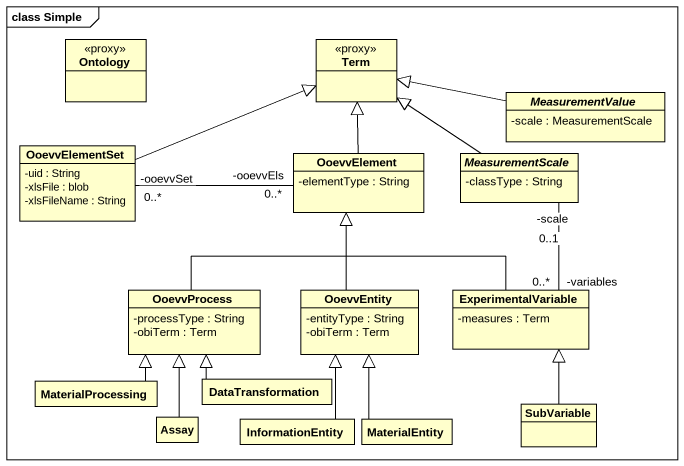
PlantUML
@startuml
mainframe class Simple
hide circle
hide empty members
skinparam classAttributeIconSize 0
class Ontology <<proxy>>
class Term <<proxy>>
abstract class MeasurementValue {
  -scale : MeasurementScale
}
class OoevvElementSet {
  -uid : String
  -xlsFile : blob
  -xlsFileName : String
}
class OoevvElement {
  -elementType : String
}
abstract class MeasurementScale {
  -classType : String
}
class OoevvProcess {
  -processType : String
  -obiTerm : Term
}
class OoevvEntity {
  -entityType : String
  -obiTerm : Term
}
class ExperimentalVariable {
  -measures : Term
}
class MaterialProcessing
class DataTransformation
class Assay
class InformationEntity
class MaterialEntity
class SubVariable
MeasurementValue -left-|> Term
OoevvElementSet -right-|> Term
OoevvElementSet "-ooevvSet\n0..*" -right- "-ooevvEls\n0..*" OoevvElement
OoevvElement -up-|> Term
MeasurementScale -up-|> Term
MeasurementScale "-scale\n0..1" -- "-variables\n0..*" ExperimentalVariable
OoevvProcess -up-|> OoevvElement
OoevvEntity -up-|> OoevvElement
ExperimentalVariable -up-|> OoevvElement
MaterialProcessing -up-|> OoevvProcess
DataTransformation -up-|> OoevvProcess
Assay -up-|> OoevvProcess
InformationEntity -up-|> OoevvEntity
MaterialEntity -up-|> OoevvEntity
SubVariable -up-|> ExperimentalVariable
@enduml
